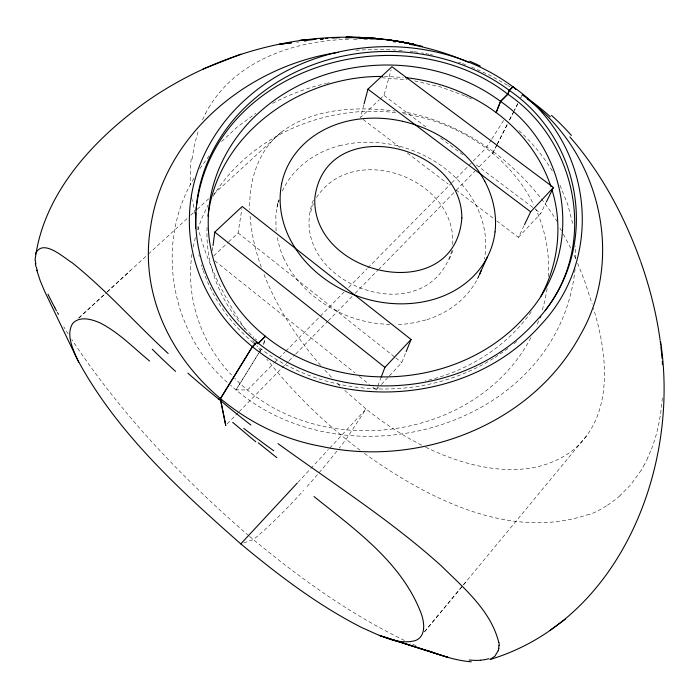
<?xml version="1.0" encoding="UTF-8"?>
<svg xmlns="http://www.w3.org/2000/svg" width="699" height="699" viewBox="0 0 699 699"><rect width="100%" height="100%" fill="white"/><g stroke="black" fill="none" stroke-linecap="round" stroke-linejoin="round"><path stroke-width="0.52" stroke-dasharray="3.5 2.62" d="M575.705 258.796L575.539 246.039M207.079 227.402C205.148 268.731 223.767 309.543 253.886 337.451M548.392 276.524C549.772 253.318 545.307 229.805 535.583 208.686M452.725 244.44C456.403 178.201 353.336 140.674 316.359 197.756M662.303 397.949C660.948 416.045 657.497 434.096 650.769 450.995M575.094 268.966C558.44 428.732 342.807 488.112 230.504 385.114M192.103 159.162L194.252 145.549L198.446 130.294M191.954 254.209C185.445 297.791 201.207 343.288 231.518 374.952M212.356 250.827L212.898 246.668M277.853 203.191L275.843 215.685L276.079 231.107M547.16 288.591L544.923 300.526L541.681 312.261M228.678 241.837L238.097 232.95L241.898 208.608M193.169 246.974L195.781 235.808M263.575 344.677L264.694 339.408L263.654 344.747M451.877 250.609C426.207 337.136 281.618 281.479 313.624 199.346M310.688 211.911L313.362 203.662M363.829 104.894L360.535 117.484L379.286 99.8M380.073 99.066L383.978 95.379L391.108 69.795M197.564 229.84L201.854 218.193L208.022 205.148M372.882 387.255L376.28 389.972L377.408 387.028M377.783 386.04L380.78 378.185M538.614 320.911L536.273 326.59M389.378 375.913L401.75 362.632L405.796 352.567M449.274 259.329L453.336 249.394M477.548 278.718L479.313 274.821M202.518 119.835L205.436 113.788M647.868 457.758L644.679 464.188M496.753 220.901L518.44 237.372L524.075 225.576M518.44 237.372L540.746 213.431L545.928 202.85M496.718 145.2L492.812 152.906L477.906 168.101M497.207 144.239L508.453 122.08M492.865 152.95L496.771 145.235M497.26 144.274L508.479 122.107M530.891 337.696C475.844 442.38 316.298 462.738 234.681 378.22M194.016 178.21C153.859 244.1 171.01 335.232 229.718 384.433M208.695 107.891C237.188 59.564 296.236 40.271 349.605 39.327M236.061 389.859L258.805 353.091L236.061 389.859L247.568 389.946L273.624 363.524M259.373 352.174L262.212 347.569M259.443 352.226L262.291 347.639M641.201 470.278L630.629 484.861L619.961 495.626M213.134 196.209C250.862 134.959 327.071 103.557 397.399 112.871M491.275 139.852L486.058 148.066L451.755 182.858M491.851 138.935L504.599 118.856M199.897 168.608L209.018 155.964M425.717 447.203C470.427 469.125 531.502 483.079 574.001 449.291C614.438 414.918 607.562 353.746 593.407 308.259M531.223 311.85C506.286 347.272 467.107 371.405 425.141 380.964M424.494 631.957L587.046 435.302M424.511 631.581L465.595 582.232M298.001 482.275L310.103 469.247M310.81 468.479L328.373 449.571M329.762 448.068L366.049 408.985C383.594 423.061 402.467 435.529 422.572 445.647M376.28 389.972L380.649 385.28M381.374 384.502L388.653 376.691M227.254 423.83L238.403 412.349M239.207 411.641L288.294 361.47M289.098 360.763L294.969 354.655M295.773 353.947L327.499 321.488M328.312 320.771L352.051 296.455M355.153 293.388L377.792 270.198M378.605 269.482L455.477 190.976M456.264 190.277L474.883 171.185M221.557 141.582L236.874 127.34L255.904 113.247M274.384 362.746L278.219 358.858M278.98 358.08L285.113 351.859M285.882 351.09L319.6 316.892M320.36 316.114L344.118 292.025M348.714 287.359L367.106 268.704M367.875 267.927L450.995 183.627M213.772 255.895L227.891 242.57M79.013 317.984L106.222 292.864M107.026 292.13L130.206 270.731M78.515 318.141L106.353 292.61M107.148 291.885L147.716 254.681M148.398 254.078L187.577 218.158M190.722 215.248L196.314 210.128M197.101 209.429L209.088 198.402M213.763 194.147L281.304 132.19C313.318 107.943 356.682 106.309 395.049 111.054M516.718 341.453L512.725 344.764M281.304 132.19C258.123 150.416 248.809 180.954 249.814 209.525M507.928 348.504L494.892 357.521M493.38 358.456L488.784 361.217M488.007 361.663C417.146 402.799 321.47 397.434 257.162 345.97M272.662 103.347C289.377 94.479 307.28 87.856 325.708 83.565M589.327 514.132C510.095 541.716 426.477 497.985 363.209 452.55M243.689 542.913L253.353 539.602A143.05 23.556 -50.8 0 0 303.628 490.357M425.822 319.941L416.045 322.422L406.136 323.969L396.272 324.633M326.599 83.364L329.273 82.762M339.338 145.785C357.608 141.067 376.927 141.137 395.302 145.217A109.498 92.443 17.6 0 1 475.355 204.021M296.699 42.228L298.849 41.975M304.205 41.346L306.354 41.092M355.905 50.206L379.802 49.175L404.922 50.538M353.519 39.266L357.285 39.231M384.363 76.462L403.279 77.406M389.815 324.528L376.831 323.541L366.774 321.75A109.245 92.006 17.8 0 1 283.829 258.403M381.776 77.764L407.115 79.756M363.961 39.327L367.814 39.476M410.156 51.141L413.292 51.551M414.341 51.7L419.557 52.504M403.253 113.692C457.565 121.792 509.3 154.89 533.791 204.886M414.603 80.901L440.484 86.947L464.608 95.789M421.646 52.844L423.725 53.229M425.805 53.605L428.924 54.225M402.17 112.242L407.281 113.273M429.964 54.426L433.065 55.099M458.605 62.202L460.615 62.901M462.624 63.592L465.613 64.692M471.563 67.008L489.929 75.335L507.413 85.156M415.957 645.684L410.261 643.159M465.482 96.165L468.085 97.344M468.95 97.738L471.528 98.961M404.433 640.441C348.207 613.206 297.197 576.291 249.438 536.273M508.313 85.706L510.078 86.842M383.978 95.379L425.778 126.86M440.588 138.009L463.227 155.056M476.299 164.894L534.648 208.835M535.521 209.49L540.746 213.431M363.139 119.459L400.448 147.786M407.386 153.055L448.164 184.012M455.975 189.945L493.276 218.271M360.072 450.208C325.367 423.9 293.816 393.371 266.835 359.155M238.097 232.95L394.926 357.233M395.783 357.905L401.75 362.632M214.811 260.832L355.031 372.978M359.286 376.377L369.483 384.529M248.652 535.609C181.862 477.994 120.473 413.205 71.726 339.461M253.283 342.798C230.722 323.707 212.758 298.84 203.295 270.731M255.187 338.683L256.516 339.88M518.964 130.643C532.446 142.884 544.206 157.065 553.407 172.793M344.799 390.47L366.049 408.985L346.162 439.278A143.05 23.556 -50.8 0 1 339.242 448.146M340.046 385.892L336.027 381.899M331.413 377.172L323.733 368.871M320.614 365.35C296.516 337.731 276.254 306.442 263.104 272.138M260.858 351.396L256.769 345.909M252.785 340.387L254.488 342.755M245.122 329.22C224.274 297.765 207.114 263.462 197.773 226.764M68.17 333.921L63.758 326.809M559.943 228.232L561.437 230.801M563.403 234.244L570.742 248.18M475.39 204.012C483.35 219.206 487.273 236.655 485.22 253.772A103.347 87.183 17.9 0 1 484.416 259.049M560.039 185.322L567.841 204.798L573.005 224.842M574.097 255.231L575.705 258.77M577.636 263.208L584.626 280.989L592.202 304.135M283.785 258.42L280.194 249.534L276.909 236.437M261.269 267.193C255.318 250.399 251.151 232.872 250.05 215.056M202.474 268.215L203.007 269.893M201.443 264.851L201.932 266.537M198.839 254.724L199.215 256.411M194.846 213.544L192.636 199.626M479.296 275.135A103.347 87.183 17.9 0 1 425.84 319.985M277.005 207.402A103.242 87.008 17.5 0 1 278.246 202.203M282.344 191.028A103.242 87.008 17.5 0 1 339.321 145.742M493.511 151.797A205.183 162.649 51.4 0 1 557.828 222.632M407.255 112.539A205.218 162.71 51.3 0 1 493.442 151.744M650.638 450.872A289.526 171.928 57.2 0 1 647.746 457.644M644.592 464.11A258.447 155.475 55.2 0 1 641.132 470.209M620.022 495.705A309.648 186.921 54.1 0 1 606.435 505.866M606.444 505.866A278.613 167.996 52.2 0 1 589.633 514.63M336.901 451.1A143.05 23.556 -50.8 0 1 306.066 487.64M205.366 113.745A289.587 188.145 33.6 0 1 208.643 107.856M191.229 158.787A311.256 200.648 37.1 0 0 190.224 177.581A278.15 176.515 39.1 0 0 190.373 184.728M191.5 199.285A278.15 176.515 39.1 0 1 191.229 196.847M513.835 111.49L508.942 121.119L513.844 111.499M517.741 103.784L514.315 110.521L517.749 103.784M522.144 95.116L520.676 98L522.144 95.116"/><path stroke-width="1.05" d="M498.92 645.352L498.745 648.165M195.834 212.679L195.537 228.529M495.032 231.911C497.068 214.462 492.97 196.699 484.791 181.259M196.113 209.377C211.509 66.213 401.549 11.551 507.841 94.199L500.589 101.451L496.176 112.574C469.894 93.089 438.221 81.215 405.752 77.668M207.979 216.183C217.913 132.705 302.125 75.256 382.729 76.471M213.029 245.629L214.785 232.103L242.23 206.485L411.064 339.469L406.206 351.553M281.557 184.195C278.088 201.705 281.077 220.054 288.565 236.14A112.041 93.552 17.8 0 0 373.816 300.85C393.747 305.21 414.743 304.939 434.359 299.163A106.003 88.659 17.9 0 0 495.058 231.919M414.227 44.378C321.924 23.984 222.317 48.004 145.68 102.159C93.22 139.765 42.962 193.78 35.029 260.482M364.1 103.845L367.945 89.149L391.964 66.728L553.468 187.472L546.4 201.889M35.422 253.99C42.552 237.809 63.452 257.538 71.936 262.579C106.466 290.155 135.693 323.567 168.136 353.449M498.177 650.708L494.866 656.23L489.964 659.533C620.048 620.363 679.847 467.264 660.555 341.47M381.156 377.207L384.913 367.386L411.064 339.469M225.698 425.307L220.36 398.779L252.47 346.73C335.214 414.402 469.842 405.411 540.869 324.764C606.881 254.934 591.354 140.359 512.9 86.737L509.274 90.354L507.762 94.138L500.501 101.39L496.098 112.522C521.122 131.054 541.131 156.856 550.917 186.563M507.841 94.199L509.361 90.416L512.979 86.798L515.976 89.533M479.313 274.821L487.247 257.284M524.547 224.597L530.655 211.823L553.468 187.472M540.773 296.446C558.335 264.423 562.896 225.393 552.14 190.399M509.361 90.416C434.306 34.539 320.92 39.153 251.168 101.722C218.638 130.363 196.873 172.033 195.877 215.72C194.121 264.606 219.058 312.016 256.952 342.091L252.374 346.66L220.36 398.779L225.76 425.359M546.653 308.617C597.357 241.426 576.291 140.621 507.762 94.138M545.22 310.627L546.181 309.29M539.698 317.862L540.746 316.568M149.603 361.007C133.5 347.84 118.769 332.348 100.009 322.886C91.726 319.225 79.572 315.721 72.565 323.558C66.003 334.603 72.513 347.814 76.89 358.456C115.999 431.965 179.084 489.475 240.788 543.901L297.293 483.044M252.47 346.73L257.04 342.169C337.119 407.543 467.22 398.911 536.063 321.068C600.196 253.492 585.316 142.378 509.274 90.354M549.86 630.428L565.281 619.2M240.902 54.155L202.832 69.131M338.499 52.364C249.202 65.252 164.859 133.553 150.844 225.471C132.277 331.352 220.01 428.137 320.797 446.268C418.666 467.937 531.485 425.28 580.153 335.319C625.605 257.328 599.209 151.272 527.098 98.891M316.053 39.205L300.028 40.359L313.082 39.668M320.325 38.899L323.532 38.663M325.664 38.515L327.805 38.358M320.701 39.266L322.877 39.153M345.734 37.956L356.612 37.379L376.01 38.401L346.18 37.038L365.158 38.078M332.077 38.052L339.635 37.667M349.229 37.423L365.262 38.113M369.177 38.567L371.283 38.663L368.434 38.532M471.257 661.796C456.054 660.555 441.384 655.749 427.211 650.332M368.364 38.34L373.712 38.777M368.513 38.384L372.838 38.751M378.246 39.205L381.488 39.485M378.945 39.214L381.837 39.485M393.371 41.669L395.372 41.94M387.29 39.738L401.776 42.071M395.721 40.874L415.529 44.736L389.125 39.878L358.535 37.353L389.125 39.878L412.087 43.993M409.457 44.238C430.007 48.074 450.139 54.207 469.265 62.657M402.607 121.277C383.786 117.083 364.013 116.951 345.289 121.696A105.89 88.476 17.5 0 0 281.531 184.195M407.473 42.945L422.414 46.344M240.788 543.901C278.578 575.303 318.062 605.36 362.003 627.693C378.447 634.736 396.831 645.378 415.302 640.616C426.836 636.282 424.241 620.834 420.597 611.966C400.798 561.585 354.646 529.239 314.008 496.543M389.553 638.93L448.19 657.436L379.26 635.374L433.861 652.831M278.019 443.638C333.126 483.603 390.916 520.353 441.576 566.103C463.856 588.165 490.864 610.55 498.702 642.276M512.979 86.798C435.582 29.253 318.779 33.971 246.773 98.341C213.134 127.856 190.574 170.836 189.446 215.947C187.515 266.476 213.23 315.537 252.374 346.66M500.589 101.451C430.497 49.07 324.327 53.561 259.355 112.356C229.15 139.188 209.036 178.131 208.276 218.874C206.834 264.318 230.102 308.32 265.367 336.245C339.81 396.953 460.571 388.976 524.766 316.874C584.871 254.017 571.476 150.136 500.501 101.39M367.945 89.149L530.655 211.823M214.785 232.103L384.913 367.386M254.043 343.419L255.546 344.668M569.868 136.917C601.42 172.863 624.19 215.834 640.354 260.666M78.699 362.222L44.535 291.09L40.175 280.649L36.767 270.163M640.686 261.575C649.677 287.053 656.422 313.362 660.109 340.133M35.929 266.66L35.352 263.436M660.232 341.103L660.712 344.991M660.957 346.931L662.049 358.386M662.276 361.366L662.469 364.633M481.183 270.539A103.347 87.183 17.9 0 1 479.697 274.218M278.246 202.203A103.242 87.008 17.5 0 1 278.84 200.159M402.598 121.294A112.312 94.016 17.6 0 1 484.748 181.268M276.83 457.67A219.163 1.844 38.7 0 1 258.254 442.79M255.817 441.812A219.198 2.761 40 0 1 232.671 422.353M522.258 94.898A227.647 210.329 65 0 1 550.375 116.768M551.494 115.352A237.083 216.533 62.9 0 1 571.406 135.414M469.737 61.215A236.629 215.755 63.6 0 1 480.248 66.055M218.901 399.251A238.446 62.351 35.8 0 1 187.848 373.109M250.906 425.009A239.067 62.517 35.8 0 1 218.577 398.946M175.528 371.361A248.818 60.533 36.3 0 1 152.242 349.203M35.85 264.012A319.871 47.689 51.1 0 1 35.466 260.989M37.3 270.749A281.54 42.892 50.3 0 1 36.409 267.201M54.81 307.63A341.575 58.664 47.8 0 1 48.013 294.244M58.471 314.41A303.025 53.683 47.3 0 1 57.467 312.619M56.488 310.854A303.025 53.683 47.3 0 1 54.592 307.359M273.772 450.776A249.394 60.464 36 0 1 243.768 428.382M499.016 642.46A319.155 67.052 32.6 0 1 499.156 645.492M498.894 648.253A283.331 59.153 33.2 0 1 498.247 650.76M488.837 658.65A339.102 71.691 35.9 0 1 480.536 660.188M480.641 660.249A303.252 64.535 36.4 0 1 469.178 659.996M461.847 217.922C455.058 307.455 311.684 276.725 314.803 198.271C325.061 113.098 461.829 142.395 461.847 217.922M265.367 336.245L257.809 343.786L265.454 336.315M291.404 42.779L279.556 44.255L291.343 42.866M405.21 42.665L393.991 40.629L408.644 43.312L405.21 42.665"/></g></svg>
